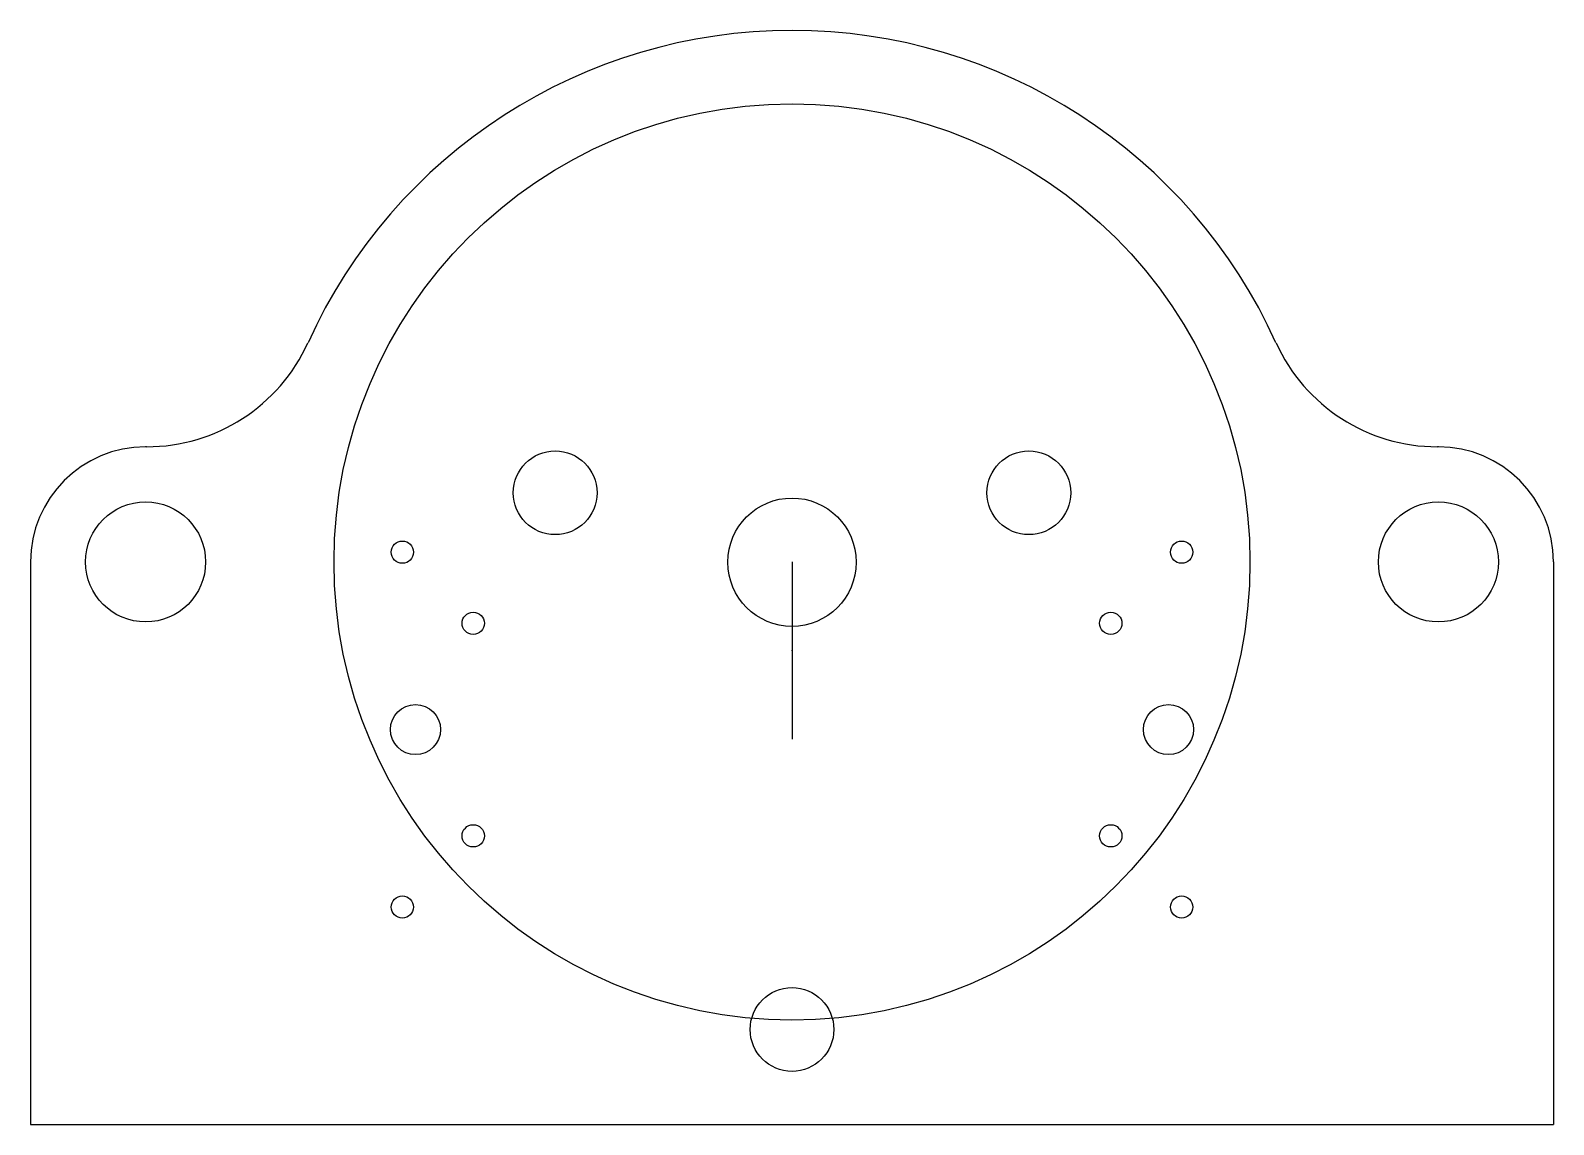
# Model space of a CAD drawing. Header units: inches. Extents: x -1.08 to 1.08, y -0.79 to 0.75.
import ezdxf

# ---------------------------------------------------------------- set-up
doc = ezdxf.new("R2010")
doc.units = ezdxf.units.IN
doc.header["$MEASUREMENT"] = 0
doc.header["$PDSIZE"] = -1
doc.linetypes.add('CENTERX2', pattern=[0.8, 0.5, -0.1, 0.1, -0.1])

msp = doc.modelspace()

# ---------------------------------------------------------------- linework, layer by layer
at = {"color": 7, "linetype": 'Continuous'}
for p, q in [((-0.911, 0.1625), (-0.9125, 0.1625)), ((0.9125, 0.1625), (0.911, 0.1625)), ((-1.075, 0), (-1.075, -0.794)), ((1.075, 0), (1.075, -0.794)), ((-1.075, -0.794), (1.075, -0.794))]:
    msp.add_line(p, q, dxfattribs=at)
at = {"color": 7, "linetype": 'CENTERX2'}
msp.add_line((0, 0), (0, -0.25), dxfattribs=at)
at = {"color": 7, "linetype": 'Continuous'}
for centre, radius in [((0, 0), 0.6465), ((-0.3343, 0.0976), 0.0591), ((0.3343, 0.0976), 0.0591), ((0, -0.0004), 0.0906), ((-0.9125, 0), 0.0847), ((0.9125, 0), 0.0847), ((-0.55, 0.0138), 0.0157), ((0.55, 0.0138), 0.0157), ((-0.45, -0.0866), 0.0157), ((0.45, -0.0866), 0.0157), ((-0.5315, -0.2366), 0.0354), ((0.5315, -0.2366), 0.0354), ((-0.45, -0.3866), 0.0157), ((0.45, -0.3866), 0.0157), ((-0.55, -0.487), 0.0157), ((0.55, -0.487), 0.0157), ((0, -0.6598), 0.0591)]:
    msp.add_circle(centre, radius, dxfattribs=at)
for centre, radius, start, end in [((0, 0), 0.75, 24.362, 155.638), ((-0.911, 0.4125), 0.25, 270, 335.638), ((0.911, 0.4125), 0.25, 204.362, 270), ((-0.9125, 0), 0.1625, 90, 180), ((0.9125, 0), 0.1625, 0, 90)]:
    msp.add_arc(centre, radius, start, end, dxfattribs=at)
msp.add_point((0, -0.125), dxfattribs=at)

doc.saveas('drawing.dxf')
